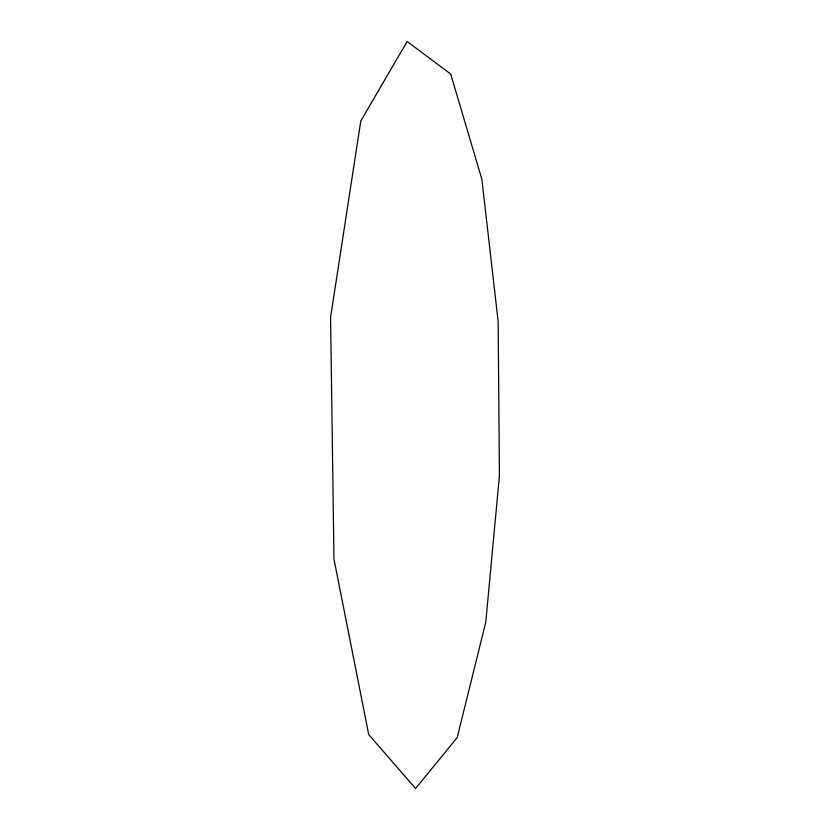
<?xml version="1.0" encoding="UTF-8"?>
<svg xmlns="http://www.w3.org/2000/svg" width="830" height="830" viewBox="0 0 830 830"><rect width="100%" height="100%" fill="white"/><g stroke="black" fill="none" stroke-linecap="round" stroke-linejoin="round"><path stroke-width="1.25" d="M499.421 475.735L485.778 622.147L457.216 737.548L415.581 788.5L368.717 734.571L333.971 559.098L330.579 317.444L360.801 120.91L407.146 41.5L450.7 74.046L481.877 179.311L498.145 321.511L499.421 475.735"/></g></svg>
